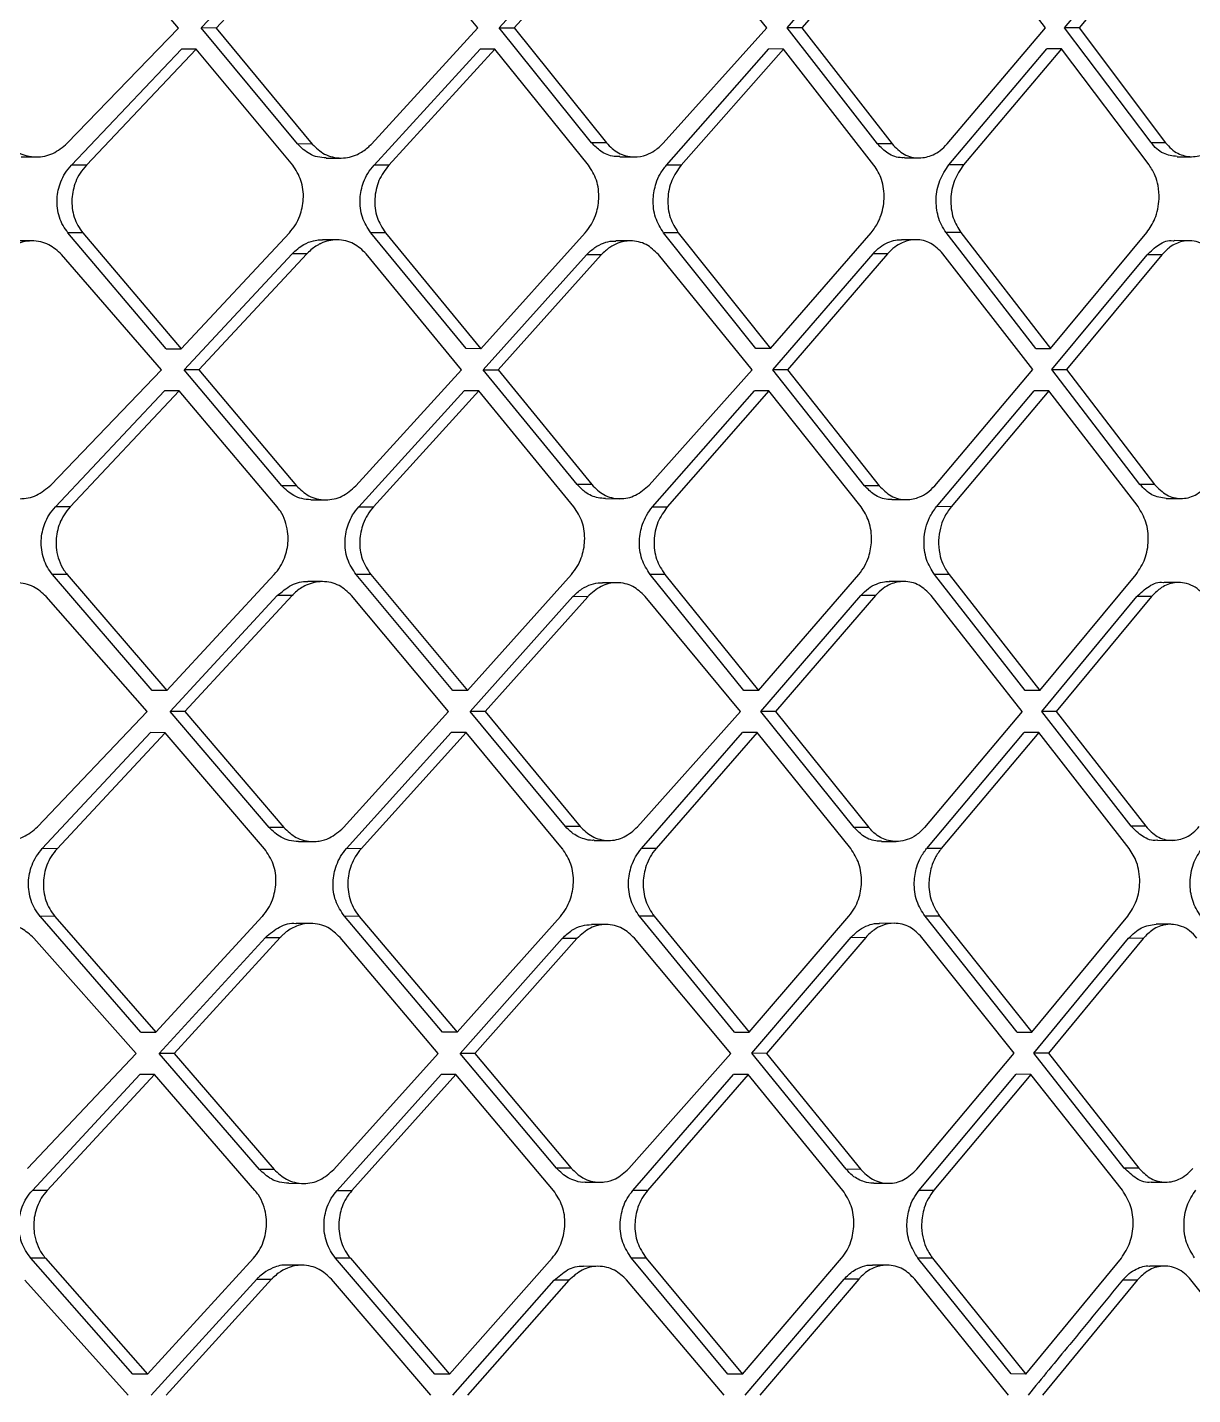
# Model space of a CAD drawing. Extents: x 526 to 610, y 679 to 808.
# Drawn here: x 537.065 to 538.282, y 746.247 to 747.675 of the extents above; entities that cross this region are included whole.
import ezdxf

# ---------------------------------------------------------------- set-up
doc = ezdxf.new("R2010")
doc.units = 0
doc.header["$MEASUREMENT"] = 0
doc.layers.add('1', color=4, linetype='Continuous')

# ---------------------------------------------------------------- blocks, each defined once
blk = doc.blocks.new('JETSETTER LX')
at = {"layer": '1', "color": 3, "linetype": 'Continuous', "lineweight": 25}
for p, q in [((11.0961, 50.7969), (10.9933, 50.9172)), ((11.1197, 50.797), (11.2332, 50.9181)), ((11.2486, 50.9181), (11.1352, 50.7969)), ((11.4085, 50.797), (11.3103, 50.9181)), ((11.4309, 50.797), (11.5392, 50.917)), ((11.5546, 50.917), (11.4463, 50.797)), ((11.7103, 50.797), (11.6139, 50.9173)), ((11.7314, 50.7971), (11.8365, 50.9182)), ((11.8518, 50.9182), (11.7468, 50.797)), ((12.0012, 50.7971), (11.9091, 50.9182)), ((12.021, 50.7972), (12.1205, 50.9172)), ((12.1357, 50.9171), (12.0363, 50.7971)), ((10.9798, 50.6766), (11.0961, 50.7969)), ((11.2202, 50.6759), (11.1197, 50.797)), ((11.1352, 50.7969), (11.1197, 50.797)), ((11.1352, 50.7969), (11.2356, 50.6758)), ((11.2974, 50.6758), (11.4085, 50.797)), ((11.5273, 50.6771), (11.4309, 50.797)), ((11.4309, 50.797), (11.4463, 50.797)), ((11.4463, 50.797), (11.5427, 50.677)), ((11.6021, 50.6767), (11.7103, 50.797)), ((11.8258, 50.676), (11.7314, 50.7971)), ((11.7468, 50.797), (11.7315, 50.7971)), ((11.7468, 50.797), (11.841, 50.6759)), ((11.8986, 50.676), (12.0012, 50.7971)), ((12.1114, 50.6773), (12.021, 50.7972)), ((12.0363, 50.7971), (12.021, 50.7972)), ((12.0363, 50.7971), (12.1266, 50.6772)), ((10.9842, 50.6539), (11.099, 50.775)), ((11.1144, 50.7749), (10.9998, 50.6538)), ((11.1144, 50.7749), (11.099, 50.775)), ((11.2152, 50.6538), (11.1144, 50.7749)), ((11.3001, 50.6539), (11.4109, 50.775)), ((11.4263, 50.775), (11.3155, 50.6538)), ((11.4263, 50.775), (11.4109, 50.775)), ((11.5239, 50.6539), (11.4263, 50.775)), ((11.6056, 50.6539), (11.7122, 50.7751)), ((11.7275, 50.775), (11.6209, 50.6539)), ((11.7275, 50.775), (11.7122, 50.7751)), ((11.8221, 50.6539), (11.7275, 50.775)), ((11.9003, 50.654), (12.0026, 50.7752)), ((12.0179, 50.7751), (11.9156, 50.654)), ((12.0179, 50.7751), (12.0026, 50.7752)), ((12.1094, 50.654), (12.0179, 50.7751)), ((11.2356, 50.6758), (11.2202, 50.6759)), ((11.5427, 50.677), (11.5273, 50.6771)), ((11.841, 50.6759), (11.8257, 50.676)), ((12.1266, 50.6772), (12.1114, 50.6772)), ((10.9318, 50.6624), (10.9474, 50.6623)), ((10.9998, 50.6538), (10.9843, 50.6539)), ((11.2503, 50.6612), (11.2657, 50.6612)), ((11.3155, 50.6538), (11.3001, 50.6539)), ((11.5566, 50.6624), (11.5718, 50.6624)), ((11.6209, 50.6539), (11.6056, 50.6539)), ((11.854, 50.6614), (11.8692, 50.6613)), ((11.9156, 50.654), (11.9003, 50.654)), ((12.1385, 50.6626), (12.1538, 50.6626)), ((11.0832, 50.462), (10.9806, 50.5832)), ((10.9962, 50.5831), (10.9807, 50.5832)), ((10.9962, 50.5831), (11.0987, 50.462)), ((11.0987, 50.462), (11.2117, 50.5831)), ((11.3962, 50.4621), (11.2967, 50.5832)), ((11.3121, 50.5831), (11.2967, 50.5832)), ((11.3121, 50.5831), (11.4116, 50.462)), ((11.4116, 50.462), (11.5207, 50.5832)), ((11.6989, 50.4621), (11.6024, 50.5832)), ((11.6178, 50.5832), (11.6025, 50.5832)), ((11.6178, 50.5832), (11.7142, 50.4621)), ((11.7142, 50.4621), (11.8192, 50.5832)), ((11.991, 50.4622), (11.8976, 50.5833)), ((11.9129, 50.5833), (11.8976, 50.5833)), ((11.9129, 50.5833), (12.0063, 50.4622)), ((12.0063, 50.4622), (12.1069, 50.5833)), ((10.9431, 50.5746), (10.9276, 50.5746)), ((11.2618, 50.5758), (11.2464, 50.5758)), ((11.5681, 50.5746), (11.5527, 50.5747)), ((11.866, 50.5759), (11.8507, 50.5759)), ((12.1511, 50.5748), (12.1357, 50.5749)), ((11.0781, 50.44), (10.9739, 50.5603)), ((11.1018, 50.44), (11.2145, 50.5612)), ((11.23, 50.5611), (11.1173, 50.44)), ((11.23, 50.5611), (11.2145, 50.5612)), ((11.3916, 50.44), (11.2919, 50.5611)), ((11.4142, 50.4401), (11.522, 50.5601)), ((11.5374, 50.56), (11.4296, 50.44)), ((11.5374, 50.56), (11.522, 50.5601)), ((11.695, 50.4401), (11.597, 50.5604)), ((11.7164, 50.4401), (11.8211, 50.5613)), ((11.8364, 50.5612), (11.7317, 50.4401)), ((11.8364, 50.5612), (11.8211, 50.5613)), ((11.9878, 50.4402), (11.8941, 50.5613)), ((12.0079, 50.4402), (12.1073, 50.5602)), ((12.1226, 50.5602), (12.0232, 50.4402)), ((12.1226, 50.5602), (12.1073, 50.5602)), ((11.0832, 50.462), (11.0987, 50.462)), ((11.4116, 50.462), (11.3962, 50.4621)), ((11.7142, 50.4621), (11.6989, 50.4621)), ((11.991, 50.4622), (12.0063, 50.4622)), ((10.9627, 50.3197), (11.0781, 50.44)), ((11.2037, 50.3189), (11.1018, 50.44)), ((11.1173, 50.44), (11.1018, 50.44)), ((11.1173, 50.44), (11.2192, 50.3189)), ((11.2812, 50.3189), (11.3916, 50.44)), ((11.5122, 50.3201), (11.4142, 50.4401)), ((11.4142, 50.4401), (11.4296, 50.44)), ((11.4296, 50.44), (11.5275, 50.3201)), ((11.5873, 50.3197), (11.695, 50.4401)), ((11.8122, 50.319), (11.7164, 50.4401)), ((11.7317, 50.4401), (11.7164, 50.4401)), ((11.7317, 50.4401), (11.8275, 50.319)), ((11.8855, 50.319), (11.9878, 50.4402)), ((12.0998, 50.3203), (12.0079, 50.4402)), ((12.0079, 50.4402), (12.0232, 50.4402)), ((12.0232, 50.4402), (12.1151, 50.3202)), ((10.9674, 50.2969), (11.0812, 50.418)), ((11.0967, 50.418), (10.9829, 50.2969)), ((11.0967, 50.418), (11.0812, 50.418)), ((11.1989, 50.2969), (11.0967, 50.418)), ((11.2842, 50.2969), (11.3943, 50.4181)), ((11.4097, 50.418), (11.2996, 50.2969)), ((11.4097, 50.418), (11.3943, 50.4181)), ((11.5088, 50.2969), (11.4097, 50.418)), ((11.591, 50.297), (11.6972, 50.4181)), ((11.7125, 50.4181), (11.6063, 50.2969)), ((11.7125, 50.4181), (11.6972, 50.4181)), ((11.8086, 50.297), (11.7125, 50.4181)), ((11.8875, 50.297), (11.9895, 50.4182)), ((12.0048, 50.4182), (11.9027, 50.297)), ((12.0048, 50.4182), (11.9895, 50.4182)), ((12.0979, 50.2971), (12.0048, 50.4182)), ((11.2192, 50.3189), (11.2037, 50.3189)), ((11.5275, 50.3201), (11.5122, 50.3201)), ((11.8275, 50.319), (11.8122, 50.319)), ((12.1151, 50.3202), (12.0998, 50.3203)), ((10.9829, 50.2969), (10.9674, 50.2969)), ((11.2341, 50.3043), (11.2495, 50.3042)), ((11.2842, 50.2969), (11.2996, 50.2969)), ((11.5417, 50.3055), (11.5569, 50.3054)), ((11.591, 50.297), (11.6063, 50.2969)), ((11.8407, 50.3044), (11.8559, 50.3044)), ((11.9027, 50.297), (11.8875, 50.2971)), ((12.1273, 50.3057), (12.1425, 50.3056)), ((11.0684, 50.1051), (10.9644, 50.2262)), ((10.9799, 50.2262), (10.9644, 50.2262)), ((10.9799, 50.2262), (11.0838, 50.105)), ((11.0838, 50.105), (11.196, 50.2262)), ((11.3823, 50.1051), (11.2814, 50.2262)), ((11.2968, 50.2262), (11.2814, 50.2262)), ((11.2968, 50.2262), (11.3977, 50.1051)), ((11.3977, 50.1051), (11.5062, 50.2262)), ((11.6864, 50.1052), (11.5884, 50.2263)), ((11.6038, 50.2262), (11.5885, 50.2263)), ((11.6038, 50.2262), (11.7017, 50.1051)), ((11.7017, 50.1051), (11.8063, 50.2263)), ((11.9801, 50.1052), (11.8852, 50.2263)), ((11.9005, 50.2263), (11.8852, 50.2263)), ((11.9005, 50.2263), (11.9954, 50.1052)), ((11.9954, 50.1052), (12.0959, 50.2264)), ((11.2464, 50.2188), (11.2309, 50.2189)), ((11.5539, 50.2177), (11.5385, 50.2177)), ((11.8534, 50.2189), (11.8381, 50.219)), ((12.1404, 50.2179), (12.125, 50.2179)), ((11.0634, 50.083), (10.9578, 50.2033)), ((11.0872, 50.0831), (11.1991, 50.2042)), ((11.2146, 50.2042), (11.1027, 50.083)), ((11.2146, 50.2042), (11.1991, 50.2042)), ((11.3779, 50.0831), (11.2767, 50.2042)), ((11.4006, 50.0831), (11.5078, 50.2031)), ((11.5232, 50.203), (11.416, 50.0831)), ((11.5232, 50.203), (11.5078, 50.2031)), ((11.6826, 50.0831), (11.5831, 50.2034)), ((11.7041, 50.0832), (11.8085, 50.2043)), ((11.8237, 50.2043), (11.7194, 50.0831)), ((11.8237, 50.2043), (11.8085, 50.2043)), ((11.977, 50.0832), (11.8818, 50.2043)), ((11.9973, 50.0832), (12.0965, 50.2033)), ((12.1118, 50.2032), (12.0125, 50.0832)), ((12.1118, 50.2032), (12.0965, 50.2033)), ((11.0838, 50.105), (11.0684, 50.1051)), ((11.3977, 50.1051), (11.3823, 50.1051)), ((11.7017, 50.1051), (11.6864, 50.1052)), ((11.9954, 50.1052), (11.9801, 50.1052)), ((10.9488, 49.9627), (11.0634, 50.083)), ((11.1905, 49.962), (11.0872, 50.0831)), ((11.1027, 50.083), (11.0872, 50.0831)), ((11.1027, 50.083), (11.2059, 49.9619)), ((11.2682, 49.9619), (11.3779, 50.0831)), ((11.5, 49.9632), (11.4006, 50.0831)), ((11.416, 50.0831), (11.4006, 50.0831)), ((11.416, 50.0831), (11.5153, 49.9631)), ((11.5753, 49.9628), (11.6826, 50.0831)), ((11.8014, 49.9621), (11.7041, 50.0832)), ((11.7194, 50.0831), (11.7041, 50.0832)), ((11.7194, 50.0831), (11.8166, 49.962)), ((11.977, 50.0832), (11.8749, 49.962)), ((12.0125, 50.0832), (11.9973, 50.0832)), ((12.0906, 49.9633), (11.9973, 50.0832)), ((12.0125, 50.0832), (12.1058, 49.9633)), ((10.9538, 49.94), (11.0668, 50.0611)), ((11.0822, 50.061), (10.9693, 49.9399)), ((11.0822, 50.061), (11.0668, 50.0611)), ((11.1858, 49.9399), (11.0822, 50.061)), ((11.2714, 49.94), (11.3808, 50.0611)), ((11.3962, 50.0611), (11.2867, 49.9399)), ((11.3962, 50.0611), (11.3808, 50.0611)), ((11.4968, 49.9399), (11.3962, 50.0611)), ((11.5793, 49.94), (11.685, 50.0612)), ((11.7003, 50.0611), (11.5946, 49.94)), ((11.7003, 50.0611), (11.685, 50.0612)), ((11.7978, 49.94), (11.7003, 50.0611)), ((11.8772, 49.9401), (11.9789, 50.0612)), ((11.9942, 50.0612), (11.8924, 49.94)), ((11.9942, 50.0612), (11.9789, 50.0612)), ((12.0886, 49.9401), (11.9942, 50.0612)), ((11.2059, 49.9619), (11.1905, 49.962)), ((11.5153, 49.9631), (11.5, 49.9632)), ((11.8166, 49.962), (11.8014, 49.9621)), ((12.1058, 49.9633), (12.0905, 49.9633)), ((10.9693, 49.9399), (10.9538, 49.94)), ((11.2211, 49.9473), (11.2365, 49.9473)), ((11.2867, 49.9399), (11.2714, 49.94)), ((11.5298, 49.9485), (11.5449, 49.9485)), ((11.5946, 49.94), (11.5793, 49.94)), ((11.8301, 49.9474), (11.8454, 49.9474)), ((11.8924, 49.94), (11.8772, 49.9401)), ((12.1183, 49.9487), (12.1335, 49.9486)), ((11.0567, 49.7481), (10.9515, 49.8693)), ((10.967, 49.8692), (10.9515, 49.8693)), ((10.967, 49.8692), (11.0722, 49.7481)), ((11.0722, 49.7481), (11.1835, 49.8692)), ((11.3715, 49.7481), (11.2692, 49.8693)), ((11.2846, 49.8692), (11.2692, 49.8693)), ((11.2846, 49.8692), (11.3868, 49.7481)), ((11.3868, 49.7481), (11.4947, 49.8692)), ((11.6766, 49.7482), (11.5773, 49.8693)), ((11.5926, 49.8693), (11.5773, 49.8693)), ((11.5926, 49.8693), (11.6919, 49.7481)), ((11.6919, 49.7481), (11.796, 49.8693)), ((11.9716, 49.7483), (11.8754, 49.8694)), ((11.8907, 49.8693), (11.8754, 49.8694)), ((11.8907, 49.8693), (11.9868, 49.7482)), ((11.9868, 49.7482), (12.0871, 49.8694)), ((11.2341, 49.8619), (11.2187, 49.8619)), ((11.5427, 49.8607), (11.5272, 49.8608)), ((11.8434, 49.8619), (11.828, 49.862)), ((12.1319, 49.8609), (12.1166, 49.8609)), ((11.0519, 49.7261), (10.945, 49.8464)), ((11.0758, 49.7261), (11.1869, 49.8473)), ((11.2023, 49.8472), (11.0913, 49.7261)), ((11.1869, 49.8473), (11.2023, 49.8472)), ((11.3672, 49.7261), (11.2646, 49.8472)), ((11.39, 49.7261), (11.4966, 49.8461)), ((11.5119, 49.8461), (11.4054, 49.7261)), ((11.5119, 49.8461), (11.4966, 49.8461)), ((11.6728, 49.7261), (11.572, 49.8464)), ((11.6945, 49.7262), (11.7984, 49.8474)), ((11.8137, 49.8473), (11.7098, 49.7261)), ((11.7984, 49.8474), (11.8137, 49.8473)), ((11.9685, 49.7262), (11.8721, 49.8473)), ((11.989, 49.7263), (12.088, 49.8463)), ((12.1032, 49.8462), (12.0042, 49.7262)), ((12.1032, 49.8462), (12.088, 49.8463)), ((11.0567, 49.7481), (11.0722, 49.7481)), ((11.3868, 49.7481), (11.3715, 49.7481)), ((11.6766, 49.7482), (11.6919, 49.7481)), ((11.9716, 49.7483), (11.9868, 49.7482)), ((10.9382, 49.6058), (11.0519, 49.7261)), ((11.1804, 49.605), (11.0758, 49.7261)), ((11.0913, 49.7261), (11.0758, 49.7261)), ((11.0913, 49.7261), (11.1958, 49.6049)), ((11.2582, 49.6049), (11.3672, 49.7261)), ((11.4906, 49.6062), (11.39, 49.7261)), ((11.4054, 49.7261), (11.39, 49.7261)), ((11.4054, 49.7261), (11.506, 49.6061)), ((11.5661, 49.6058), (11.6728, 49.7261)), ((11.7931, 49.6051), (11.6945, 49.7262)), ((11.7098, 49.7261), (11.6946, 49.7262)), ((11.7098, 49.7261), (11.8083, 49.605)), ((11.8668, 49.6051), (11.9685, 49.7262)), ((12.0835, 49.6063), (11.989, 49.7263)), ((12.0042, 49.7262), (11.989, 49.7263)), ((12.0042, 49.7262), (12.0987, 49.6063)), ((10.9434, 49.583), (11.0555, 49.7041)), ((11.071, 49.7041), (10.9589, 49.5829)), ((11.071, 49.7041), (11.0555, 49.7041)), ((11.1758, 49.5829), (11.071, 49.7041)), ((11.2616, 49.583), (11.3703, 49.7041)), ((11.3857, 49.7041), (11.277, 49.5829)), ((11.3857, 49.7041), (11.3703, 49.7041)), ((11.4875, 49.583), (11.3857, 49.7041)), ((11.5704, 49.583), (11.6755, 49.7042)), ((11.6908, 49.7041), (11.5857, 49.583)), ((11.6908, 49.7041), (11.6755, 49.7042)), ((11.7896, 49.583), (11.6908, 49.7041)), ((11.8693, 49.5831), (11.9707, 49.7043)), ((11.9859, 49.7042), (11.8846, 49.5831)), ((11.9859, 49.7042), (11.9707, 49.7043)), ((12.0816, 49.5831), (11.9859, 49.7042)), ((11.1958, 49.6049), (11.1804, 49.605)), ((11.506, 49.6061), (11.4906, 49.6062)), ((11.8083, 49.605), (11.7931, 49.6051)), ((12.0987, 49.6063), (12.0835, 49.6063)), ((10.9589, 49.5829), (10.9434, 49.583)), ((11.2112, 49.5904), (11.2266, 49.5903)), ((11.2616, 49.583), (11.277, 49.5829)), ((11.5205, 49.5916), (11.5358, 49.5915)), ((11.5857, 49.583), (11.5704, 49.583)), ((11.8221, 49.5905), (11.8372, 49.5904)), ((11.8693, 49.5831), (11.8846, 49.5831)), ((12.1116, 49.5917), (12.1266, 49.5917)), ((11.0482, 49.3911), (10.9417, 49.5123)), ((10.9572, 49.5122), (10.9418, 49.5123)), ((10.9572, 49.5122), (11.0637, 49.3911)), ((11.0637, 49.3911), (11.1742, 49.5122)), ((11.3636, 49.3912), (11.26, 49.5123)), ((11.2754, 49.5122), (11.26, 49.5123)), ((11.2754, 49.5122), (11.3789, 49.3911)), ((11.3789, 49.3911), (11.4861, 49.5123)), ((11.6694, 49.3912), (11.5689, 49.5123)), ((11.5842, 49.5123), (11.5689, 49.5123)), ((11.5842, 49.5123), (11.6847, 49.3912)), ((11.6847, 49.3912), (11.7883, 49.5123)), ((11.9654, 49.3913), (11.868, 49.5124)), ((11.8833, 49.5124), (11.868, 49.5124)), ((11.8833, 49.5124), (11.9806, 49.3912)), ((11.9806, 49.3912), (12.0805, 49.5124)), ((11.2249, 49.5049), (11.2095, 49.5049)), ((11.5342, 49.5037), (11.5189, 49.5038)), ((11.8359, 49.505), (11.8205, 49.505)), ((12.1255, 49.5039), (12.1102, 49.5039)), ((11.0435, 49.3691), (10.9355, 49.4894)), ((11.1778, 49.4903), (11.0675, 49.3691)), ((11.1932, 49.4902), (11.083, 49.3691)), ((11.1778, 49.4903), (11.1932, 49.4902)), ((11.3594, 49.3691), (11.2556, 49.4902)), ((11.3823, 49.3692), (11.4882, 49.4892)), ((11.5035, 49.4891), (11.3977, 49.3691)), ((11.5035, 49.4891), (11.4882, 49.4892)), ((11.6658, 49.3692), (11.5638, 49.4895)), ((11.6876, 49.3692), (11.7909, 49.4904)), ((11.8062, 49.4903), (11.7029, 49.3692)), ((11.8062, 49.4903), (11.7909, 49.4904)), ((11.9624, 49.3692), (11.8648, 49.4903)), ((12.0968, 49.4893), (11.9982, 49.3692)), ((12.0968, 49.4893), (12.0816, 49.4893)), ((12.2601, 49.3549), (12.1531, 49.4896)), ((11.0637, 49.3911), (11.0482, 49.3911)), ((11.3789, 49.3911), (11.3636, 49.3912)), ((11.6847, 49.3912), (11.6694, 49.3912)), ((11.9806, 49.3912), (11.9654, 49.3913))]:
    blk.add_line(p, q, dxfattribs=at)
for points, knots in [([(10.9163, 50.677), (10.9204, 50.6731), (10.9268, 50.6671), (10.938, 50.6631), (10.95, 50.6617), (10.9653, 50.6646), (10.975, 50.6726), (10.9798, 50.6766)], [0, 0, 0, 0, 0.232774, 0.362593, 0.501139, 0.750349, 1, 1, 1, 1]), ([(11.2503, 50.6613), (11.2472, 50.6615), (11.2412, 50.6619), (11.2305, 50.666), (11.2242, 50.672), (11.2202, 50.6759)], [0, 0, 0, 0, 0.270715, 0.530557, 1, 1, 1, 1]), ([(11.2356, 50.6758), (11.2397, 50.6719), (11.246, 50.6658), (11.2568, 50.6619), (11.2685, 50.6605), (11.2816, 50.6635), (11.2916, 50.6701), (11.2961, 50.6744), (11.2973, 50.6757), (11.2974, 50.6758)], [0, 0, 0, 0, 0.235338, 0.364273, 0.500454, 0.749487, 0.929885, 0.992857, 1, 1, 1, 1]), ([(11.5566, 50.6627), (11.5547, 50.6627), (11.5478, 50.6627), (11.5371, 50.6671), (11.5304, 50.674), (11.5273, 50.6771)], [0, 0, 0, 0, 0.174891, 0.630245, 1, 1, 1, 1]), ([(11.5427, 50.677), (11.5467, 50.6731), (11.5527, 50.667), (11.5632, 50.6632), (11.5731, 50.6618), (11.5835, 50.6637), (11.5939, 50.6688), (11.5992, 50.6739), (11.6021, 50.6767)], [0, 0, 0, 0, 0.239149, 0.366928, 0.499874, 0.695508, 0.834244, 1, 1, 1, 1]), ([(11.8539, 50.6616), (11.853, 50.6615), (11.8471, 50.6612), (11.8365, 50.6649), (11.8292, 50.6724), (11.8257, 50.676)], [0, 0, 0, 0, 0.086028, 0.565121, 1, 1, 1, 1]), ([(11.841, 50.6759), (11.845, 50.6719), (11.8531, 50.6637), (11.8688, 50.6602), (11.8819, 50.6631), (11.8918, 50.6688), (11.8963, 50.6735), (11.8987, 50.676)], [0, 0, 0, 0, 0.24561, 0.499102, 0.727427, 0.858299, 1, 1, 1, 1]), ([(12.1386, 50.6628), (12.1337, 50.6634), (12.1261, 50.6644), (12.1172, 50.6705), (12.1133, 50.675), (12.1114, 50.6772)], [0, 0, 0, 0, 0.478049, 0.737147, 1, 1, 1, 1]), ([(12.1266, 50.6772), (12.1286, 50.6749), (12.1324, 50.6704), (12.1414, 50.6645), (12.1538, 50.6614), (12.1692, 50.6648), (12.1776, 50.6729), (12.1818, 50.6769)], [0, 0, 0, 0, 0.133166, 0.261119, 0.500361, 0.749179, 1, 1, 1, 1]), ([(10.9806, 50.5832), (10.9788, 50.5856), (10.9751, 50.5905), (10.9714, 50.5993), (10.9693, 50.6088), (10.9689, 50.6214), (10.9717, 50.6341), (10.9775, 50.6459), (10.9819, 50.6511), (10.9842, 50.6539)], [0, 0, 0, 0, 0.125032, 0.249946, 0.374919, 0.50007, 0.72923, 0.859501, 1, 1, 1, 1]), ([(10.9998, 50.6538), (10.9975, 50.6511), (10.993, 50.6458), (10.9872, 50.6341), (10.9844, 50.6214), (10.9848, 50.6088), (10.9869, 50.5993), (10.9906, 50.5905), (10.9943, 50.5856), (10.9962, 50.5831)], [0, 0, 0, 0, 0.14044, 0.270629, 0.499548, 0.624447, 0.749598, 0.874725, 1, 1, 1, 1]), ([(11.2117, 50.5831), (11.2139, 50.5858), (11.2183, 50.5911), (11.2239, 50.6029), (11.2267, 50.6156), (11.2262, 50.6283), (11.2236, 50.641), (11.2185, 50.6487), (11.2152, 50.6538)], [0, 0, 0, 0, 0.139704, 0.269705, 0.499793, 0.62758, 0.753665, 1, 1, 1, 1]), ([(11.2967, 50.5832), (11.2933, 50.5883), (11.2883, 50.596), (11.2857, 50.6088), (11.2852, 50.6212), (11.2879, 50.6338), (11.2934, 50.6457), (11.2978, 50.6511), (11.3001, 50.6539)], [0, 0, 0, 0, 0.247316, 0.373077, 0.49979, 0.723995, 0.855622, 1, 1, 1, 1]), ([(11.3155, 50.6538), (11.3117, 50.6487), (11.3041, 50.6384), (11.3, 50.6186), (11.3021, 50.5987), (11.3088, 50.5883), (11.3121, 50.5831)], [0, 0, 0, 0, 0.250055, 0.49997, 0.751529, 1, 1, 1, 1]), ([(11.5207, 50.5832), (11.5229, 50.586), (11.5272, 50.5914), (11.5326, 50.6032), (11.5351, 50.616), (11.5346, 50.6285), (11.532, 50.6412), (11.5271, 50.6488), (11.5239, 50.6539)], [0, 0, 0, 0, 0.144189, 0.275731, 0.500017, 0.629957, 0.756752, 1, 1, 1, 1]), ([(11.6024, 50.5832), (11.5993, 50.5883), (11.5944, 50.5959), (11.5918, 50.6086), (11.5913, 50.6207), (11.5936, 50.6331), (11.5987, 50.6451), (11.6032, 50.6509), (11.6056, 50.6539)], [0, 0, 0, 0, 0.243895, 0.370125, 0.498892, 0.70956, 0.844909, 1, 1, 1, 1]), ([(11.6209, 50.6539), (11.6172, 50.6487), (11.6099, 50.6385), (11.6066, 50.6217), (11.6071, 50.6086), (11.6097, 50.5959), (11.6146, 50.5882), (11.6178, 50.5832)], [0, 0, 0, 0, 0.249813, 0.499483, 0.628077, 0.754584, 1, 1, 1, 1]), ([(11.8192, 50.5832), (11.8219, 50.5868), (11.8255, 50.5916), (11.828, 50.5976), (11.831, 50.6052), (11.8331, 50.6156), (11.8325, 50.629), (11.8298, 50.6416), (11.8251, 50.6491), (11.8221, 50.6539)], [0, 0, 0, 0, 0.179342, 0.242906, 0.250511, 0.499903, 0.635214, 0.763828, 1, 1, 1, 1]), ([(11.8976, 50.5833), (11.8958, 50.5859), (11.8923, 50.591), (11.888, 50.6027), (11.8861, 50.6187), (11.8898, 50.6384), (11.8968, 50.6488), (11.9003, 50.654)], [0, 0, 0, 0, 0.132817, 0.260202, 0.497698, 0.74873, 1, 1, 1, 1]), ([(11.9156, 50.654), (11.9121, 50.6488), (11.9051, 50.6385), (11.9019, 50.6216), (11.9026, 50.6083), (11.9052, 50.5957), (11.9098, 50.5881), (11.9129, 50.5833)], [0, 0, 0, 0, 0.249798, 0.499562, 0.633636, 0.76193, 1, 1, 1, 1]), ([(12.1069, 50.5833), (12.1101, 50.588), (12.1151, 50.5953), (12.1187, 50.6079), (12.1202, 50.6196), (12.1192, 50.6316), (12.1158, 50.6439), (12.1117, 50.6504), (12.1094, 50.654)], [0, 0, 0, 0, 0.226957, 0.357915, 0.50015, 0.675928, 0.817966, 1, 1, 1, 1]), ([(10.9739, 50.5603), (10.9697, 50.5642), (10.9632, 50.5701), (10.952, 50.5739), (10.94, 50.5753), (10.9264, 50.5722), (10.9164, 50.5658), (10.9118, 50.5615), (10.9106, 50.5603), (10.9103, 50.56), (10.9102, 50.56)], [0, 0, 0, 0, 0.234063, 0.363375, 0.500649, 0.749566, 0.933318, 0.98136, 0.998096, 1, 1, 1, 1]), ([(11.2145, 50.5612), (11.2185, 50.5647), (11.2253, 50.5709), (11.2357, 50.5747), (11.2422, 50.5758), (11.2453, 50.5758), (11.2462, 50.5758), (11.2463, 50.5758), (11.2464, 50.5758)], [0, 0, 0, 0, 0.422467, 0.730117, 0.922327, 0.990488, 0.998712, 1, 1, 1, 1]), ([(11.2919, 50.5611), (11.2878, 50.5651), (11.2814, 50.5712), (11.2705, 50.575), (11.259, 50.5765), (11.2497, 50.5743), (11.2434, 50.5714), (11.2408, 50.57), (11.2366, 50.5673), (11.2329, 50.5641), (11.2307, 50.5619), (11.2302, 50.5613), (11.23, 50.5612), (11.23, 50.5611), (11.23, 50.5611)], [0, 0, 0, 0, 0.237345, 0.365679, 0.500188, 0.748974, 0.764455, 0.790559, 0.874583, 0.967216, 0.991098, 0.997421, 0.999706, 1, 1, 1, 1]), ([(11.522, 50.5601), (11.5248, 50.5628), (11.5302, 50.5681), (11.5396, 50.5726), (11.5471, 50.5747), (11.5514, 50.5745), (11.5527, 50.5744)], [0, 0, 0, 0, 0.316246, 0.612777, 0.889595, 1, 1, 1, 1]), ([(11.597, 50.5604), (11.5929, 50.5643), (11.5868, 50.5703), (11.5762, 50.574), (11.5663, 50.5752), (11.5559, 50.5732), (11.5455, 50.5679), (11.5402, 50.5628), (11.5374, 50.56)], [0, 0, 0, 0, 0.241454, 0.36865, 0.499853, 0.697308, 0.835596, 1, 1, 1, 1]), ([(11.8211, 50.5613), (11.8235, 50.5637), (11.8281, 50.5685), (11.8363, 50.5731), (11.8439, 50.5757), (11.8487, 50.5757), (11.8507, 50.5757)], [0, 0, 0, 0, 0.281318, 0.553346, 0.816106, 1, 1, 1, 1]), ([(11.8941, 50.5613), (11.8901, 50.5653), (11.882, 50.5735), (11.8663, 50.577), (11.8533, 50.5741), (11.8433, 50.5684), (11.8388, 50.5637), (11.8364, 50.5612)], [0, 0, 0, 0, 0.248726, 0.499126, 0.726658, 0.857717, 1, 1, 1, 1]), ([(12.1073, 50.5602), (12.1113, 50.564), (12.1192, 50.5716), (12.1299, 50.5759), (12.1352, 50.5747), (12.1357, 50.5746)], [0, 0, 0, 0, 0.469852, 0.956558, 1, 1, 1, 1]), ([(12.1779, 50.5605), (12.1753, 50.5635), (12.1702, 50.5691), (12.161, 50.5736), (12.1522, 50.5752), (12.142, 50.5741), (12.1317, 50.5695), (12.1253, 50.563), (12.1226, 50.5602)], [0, 0, 0, 0, 0.175694, 0.336945, 0.483743, 0.616085, 0.836602, 1, 1, 1, 1]), ([(10.899, 50.32), (10.9031, 50.3162), (10.9096, 50.3102), (10.9208, 50.3062), (10.9328, 50.3047), (10.9482, 50.3077), (10.9579, 50.3157), (10.9627, 50.3197)], [0, 0, 0, 0, 0.230231, 0.360701, 0.501171, 0.750446, 1, 1, 1, 1]), ([(11.2341, 50.3043), (11.231, 50.3045), (11.2249, 50.305), (11.2141, 50.3091), (11.2078, 50.3151), (11.2037, 50.3189)], [0, 0, 0, 0, 0.275625, 0.536222, 1, 1, 1, 1]), ([(11.2192, 50.3189), (11.2232, 50.315), (11.2295, 50.3089), (11.2405, 50.305), (11.2522, 50.3036), (11.2672, 50.3066), (11.2766, 50.3148), (11.2812, 50.3189)], [0, 0, 0, 0, 0.232695, 0.362483, 0.500961, 0.750269, 1, 1, 1, 1]), ([(11.5417, 50.3056), (11.5392, 50.3057), (11.5318, 50.3061), (11.5212, 50.3108), (11.5149, 50.3173), (11.5122, 50.3201)], [0, 0, 0, 0, 0.231315, 0.672473, 1, 1, 1, 1]), ([(11.5275, 50.3201), (11.5315, 50.3162), (11.5376, 50.3101), (11.5481, 50.3062), (11.5593, 50.3048), (11.5737, 50.3077), (11.5828, 50.3157), (11.5873, 50.3197)], [0, 0, 0, 0, 0.236372, 0.365175, 0.500754, 0.750147, 1, 1, 1, 1]), ([(11.8407, 50.3047), (11.8393, 50.3046), (11.833, 50.3045), (11.8224, 50.3085), (11.8155, 50.3157), (11.8122, 50.319)], [0, 0, 0, 0, 0.130303, 0.598268, 1, 1, 1, 1]), ([(11.8275, 50.319), (11.8315, 50.315), (11.8375, 50.3088), (11.8478, 50.3051), (11.8578, 50.3038), (11.8682, 50.306), (11.8782, 50.3115), (11.883, 50.3164), (11.8855, 50.319)], [0, 0, 0, 0, 0.241658, 0.368786, 0.499769, 0.714698, 0.848659, 1, 1, 1, 1]), ([(12.1273, 50.3057), (12.1221, 50.3064), (12.1117, 50.3077), (12.1038, 50.3161), (12.0998, 50.3203)], [0, 0, 0, 0, 0.496951, 1, 1, 1, 1]), ([(12.1151, 50.3202), (12.1191, 50.3161), (12.1271, 50.308), (12.1425, 50.3045), (12.158, 50.3078), (12.1664, 50.3158), (12.1707, 50.3199)], [0, 0, 0, 0, 0.256138, 0.499736, 0.746349, 1, 1, 1, 1]), ([(10.9644, 50.2262), (10.9625, 50.2287), (10.9588, 50.2336), (10.9538, 50.2453), (10.9515, 50.2613), (10.955, 50.2773), (10.9607, 50.289), (10.9651, 50.2942), (10.9674, 50.2969)], [0, 0, 0, 0, 0.126342, 0.251905, 0.500004, 0.731955, 0.861551, 1, 1, 1, 1]), ([(10.9829, 50.2969), (10.9806, 50.2942), (10.9763, 50.289), (10.9705, 50.2772), (10.9678, 50.2645), (10.9684, 50.2513), (10.971, 50.2407), (10.975, 50.2321), (10.9787, 50.2277), (10.9799, 50.2262)], [0, 0, 0, 0, 0.138274, 0.267767, 0.499717, 0.62497, 0.769069, 0.920232, 1, 1, 1, 1]), ([(11.196, 50.2262), (11.1982, 50.2288), (11.2025, 50.234), (11.2081, 50.2458), (11.2108, 50.2586), (11.2102, 50.2718), (11.2076, 50.2824), (11.2036, 50.291), (11.2001, 50.2954), (11.1989, 50.2969)], [0, 0, 0, 0, 0.137054, 0.266067, 0.499167, 0.625391, 0.770096, 0.921262, 1, 1, 1, 1]), ([(11.2814, 50.2262), (11.278, 50.2314), (11.2712, 50.2417), (11.2689, 50.2612), (11.2721, 50.2771), (11.2776, 50.2889), (11.2819, 50.2942), (11.2842, 50.2969)], [0, 0, 0, 0, 0.249516, 0.499235, 0.728401, 0.858997, 1, 1, 1, 1]), ([(11.2996, 50.2969), (11.2973, 50.2941), (11.293, 50.2888), (11.2875, 50.277), (11.2843, 50.2612), (11.2866, 50.2417), (11.2934, 50.2314), (11.2968, 50.2262)], [0, 0, 0, 0, 0.141035, 0.271651, 0.500816, 0.750106, 1, 1, 1, 1]), ([(11.5062, 50.2262), (11.5084, 50.2289), (11.5125, 50.2342), (11.5179, 50.246), (11.5205, 50.2588), (11.5198, 50.2715), (11.5171, 50.2842), (11.5121, 50.2918), (11.5088, 50.2969)], [0, 0, 0, 0, 0.139623, 0.26964, 0.499965, 0.628179, 0.754412, 1, 1, 1, 1]), ([(11.5884, 50.2263), (11.5852, 50.2314), (11.5786, 50.2417), (11.5763, 50.261), (11.5793, 50.2767), (11.5845, 50.2886), (11.5887, 50.2941), (11.591, 50.297)], [0, 0, 0, 0, 0.247254, 0.499029, 0.720607, 0.853183, 1, 1, 1, 1]), ([(11.6063, 50.2969), (11.6027, 50.2918), (11.5954, 50.2815), (11.5916, 50.2616), (11.5939, 50.2417), (11.6005, 50.2314), (11.6038, 50.2262)], [0, 0, 0, 0, 0.250046, 0.500074, 0.751781, 1, 1, 1, 1]), ([(11.8063, 50.2263), (11.8085, 50.2292), (11.8127, 50.2348), (11.8177, 50.2467), (11.82, 50.2594), (11.8193, 50.2718), (11.8165, 50.2845), (11.8118, 50.292), (11.8086, 50.297)], [0, 0, 0, 0, 0.148761, 0.281855, 0.500179, 0.632364, 0.759897, 1, 1, 1, 1]), ([(11.8852, 50.2263), (11.8821, 50.2313), (11.8773, 50.2389), (11.8747, 50.2516), (11.874, 50.2628), (11.8758, 50.2745), (11.8801, 50.2869), (11.8848, 50.2934), (11.8875, 50.2971)], [0, 0, 0, 0, 0.241932, 0.368876, 0.499454, 0.67335, 0.817689, 1, 1, 1, 1]), ([(11.9027, 50.297), (11.9, 50.2933), (11.8952, 50.2866), (11.891, 50.2742), (11.8891, 50.2614), (11.8902, 50.2486), (11.8937, 50.2363), (11.8981, 50.2299), (11.9005, 50.2263)], [0, 0, 0, 0, 0.186787, 0.332584, 0.500308, 0.67834, 0.821089, 1, 1, 1, 1]), ([(10.9578, 50.2033), (10.9536, 50.2072), (10.9471, 50.2131), (10.9359, 50.2169), (10.9238, 50.2183), (10.9103, 50.2153), (10.9002, 50.2089), (10.8957, 50.2047), (10.8944, 50.2034), (10.8941, 50.2031), (10.8941, 50.203)], [0, 0, 0, 0, 0.23162, 0.361545, 0.500645, 0.749543, 0.931315, 0.979856, 0.997624, 1, 1, 1, 1]), ([(11.1991, 50.2042), (11.2039, 50.2082), (11.2133, 50.2162), (11.2252, 50.2196), (11.2309, 50.2189), (11.2309, 50.2188)], [0, 0, 0, 0, 0.498748, 0.996632, 1, 1, 1, 1]), ([(11.2767, 50.2042), (11.2726, 50.2081), (11.2662, 50.2142), (11.2553, 50.2181), (11.2436, 50.2195), (11.2303, 50.2165), (11.2205, 50.21), (11.2161, 50.2058), (11.215, 50.2046), (11.2147, 50.2043), (11.2146, 50.2042), (11.2146, 50.2042)], [0, 0, 0, 0, 0.234802, 0.363874, 0.500455, 0.749353, 0.934437, 0.98223, 0.994869, 0.999421, 1, 1, 1, 1]), ([(11.5078, 50.2031), (11.5108, 50.206), (11.5166, 50.2116), (11.5265, 50.2161), (11.5339, 50.2179), (11.5378, 50.2176), (11.5385, 50.2175)], [0, 0, 0, 0, 0.338199, 0.6505, 0.936882, 1, 1, 1, 1]), ([(11.5831, 50.2034), (11.579, 50.2073), (11.5728, 50.2133), (11.5622, 50.217), (11.5511, 50.2183), (11.5367, 50.2152), (11.5277, 50.2071), (11.5232, 50.2031)], [0, 0, 0, 0, 0.238975, 0.367116, 0.500718, 0.750093, 1, 1, 1, 1]), ([(11.8085, 50.2043), (11.811, 50.2069), (11.8159, 50.212), (11.8245, 50.2165), (11.8319, 50.2189), (11.8365, 50.2188), (11.8381, 50.2187)], [0, 0, 0, 0, 0.297713, 0.581498, 0.851361, 1, 1, 1, 1]), ([(11.8818, 50.2043), (11.8778, 50.2083), (11.8696, 50.2165), (11.854, 50.22), (11.841, 50.2173), (11.831, 50.2117), (11.8263, 50.2069), (11.8237, 50.2043)], [0, 0, 0, 0, 0.245586, 0.49912, 0.715711, 0.849499, 1, 1, 1, 1]), ([(12.0965, 50.2033), (12.1006, 50.2071), (12.1088, 50.2148), (12.1196, 50.219), (12.1248, 50.2178), (12.125, 50.2177)], [0, 0, 0, 0, 0.485277, 0.977131, 1, 1, 1, 1]), ([(12.1675, 50.2036), (12.1649, 50.2064), (12.16, 50.2119), (12.151, 50.2164), (12.1423, 50.2182), (12.1321, 50.2174), (12.1213, 50.2129), (12.1147, 50.2062), (12.1118, 50.2032)], [0, 0, 0, 0, 0.168715, 0.324986, 0.468809, 0.600179, 0.824707, 1, 1, 1, 1]), ([(10.885, 49.9631), (10.8891, 49.9593), (10.8956, 49.9533), (10.9068, 49.9493), (10.9132, 49.9484), (10.9166, 49.9484), (10.9167, 49.9484), (10.9171, 49.9484), (10.9186, 49.9485), (10.9244, 49.9489), (10.9357, 49.9517), (10.944, 49.9587), (10.9488, 49.9627)], [0, 0, 0, 0, 0.227005, 0.358111, 0.500711, 0.501303, 0.502363, 0.505883, 0.518529, 0.566232, 0.750738, 1, 1, 1, 1]), ([(11.2211, 49.9474), (11.2179, 49.9476), (11.2117, 49.948), (11.2008, 49.9522), (11.1945, 49.9582), (11.1905, 49.962)], [0, 0, 0, 0, 0.279456, 0.542617, 1, 1, 1, 1]), ([(11.2059, 49.9619), (11.21, 49.9581), (11.2163, 49.9521), (11.2273, 49.9481), (11.2355, 49.947), (11.2445, 49.9478), (11.2559, 49.9511), (11.2635, 49.9578), (11.2682, 49.9619)], [0, 0, 0, 0, 0.229049, 0.359552, 0.500435, 0.590364, 0.750611, 1, 1, 1, 1]), ([(11.5298, 49.9487), (11.5293, 49.9487), (11.5258, 49.9483), (11.5177, 49.9502), (11.5077, 49.9549), (11.5021, 49.9609), (11.5, 49.9632)], [0, 0, 0, 0, 0.046522, 0.315998, 0.735971, 1, 1, 1, 1]), ([(11.5153, 49.9631), (11.5192, 49.9593), (11.5254, 49.9533), (11.536, 49.9493), (11.5473, 49.9478), (11.5618, 49.9507), (11.5708, 49.9588), (11.5753, 49.9628)], [0, 0, 0, 0, 0.232661, 0.362409, 0.500805, 0.750204, 1, 1, 1, 1]), ([(11.8301, 49.9476), (11.8281, 49.9477), (11.8211, 49.9478), (11.8107, 49.9523), (11.8042, 49.9591), (11.8014, 49.9621)], [0, 0, 0, 0, 0.195549, 0.647079, 1, 1, 1, 1]), ([(11.8749, 49.962), (11.8721, 49.9592), (11.8667, 49.9536), (11.8571, 49.949), (11.8479, 49.9471), (11.8372, 49.9478), (11.826, 49.9522), (11.8195, 49.959), (11.8166, 49.962)], [0, 0, 0, 0, 0.168114, 0.323976, 0.467574, 0.598897, 0.823806, 1, 1, 1, 1]), ([(12.1182, 49.9489), (12.118, 49.9488), (12.1127, 49.9476), (12.1021, 49.9519), (12.0944, 49.9595), (12.0905, 49.9633)], [0, 0, 0, 0, 0.027293, 0.519808, 1, 1, 1, 1]), ([(12.1058, 49.9633), (12.1096, 49.9593), (12.1174, 49.9513), (12.1329, 49.9474), (12.1459, 49.9503), (12.1555, 49.9563), (12.1596, 49.9607), (12.1617, 49.963)], [0, 0, 0, 0, 0.241665, 0.488652, 0.740985, 0.86981, 1, 1, 1, 1]), ([(10.9515, 49.8692), (10.9495, 49.8717), (10.9457, 49.8767), (10.9406, 49.8884), (10.9382, 49.9044), (10.9416, 49.9204), (10.9473, 49.9321), (10.9516, 49.9373), (10.9538, 49.94)], [0, 0, 0, 0, 0.127505, 0.253485, 0.500215, 0.734574, 0.863488, 1, 1, 1, 1]), ([(10.9693, 49.9399), (10.9671, 49.9373), (10.9628, 49.9321), (10.9571, 49.9204), (10.9538, 49.9044), (10.9561, 49.8884), (10.9612, 49.8767), (10.965, 49.8717), (10.967, 49.8692)], [0, 0, 0, 0, 0.13659, 0.265555, 0.499937, 0.746426, 0.872423, 1, 1, 1, 1]), ([(11.1836, 49.8692), (11.1857, 49.8718), (11.1899, 49.877), (11.1954, 49.8887), (11.1987, 49.9047), (11.1962, 49.9244), (11.1892, 49.9347), (11.1858, 49.9399)], [0, 0, 0, 0, 0.13536, 0.264014, 0.500398, 0.749969, 1, 1, 1, 1]), ([(11.2692, 49.8693), (11.2657, 49.8745), (11.2588, 49.8848), (11.2564, 49.9044), (11.2595, 49.9203), (11.265, 49.932), (11.2692, 49.9373), (11.2714, 49.94)], [0, 0, 0, 0, 0.251357, 0.499325, 0.732109, 0.861767, 1, 1, 1, 1]), ([(11.2867, 49.9399), (11.2846, 49.9372), (11.2804, 49.932), (11.2749, 49.9202), (11.2717, 49.9043), (11.274, 49.8883), (11.279, 49.8766), (11.2827, 49.8717), (11.2846, 49.8692)], [0, 0, 0, 0, 0.138137, 0.267662, 0.50006, 0.747408, 0.873171, 1, 1, 1, 1]), ([(11.4947, 49.8692), (11.4968, 49.8719), (11.5009, 49.8771), (11.5062, 49.8889), (11.5093, 49.9049), (11.5068, 49.9245), (11.5001, 49.9348), (11.4968, 49.94)], [0, 0, 0, 0, 0.136588, 0.265698, 0.500576, 0.751964, 1, 1, 1, 1]), ([(11.5773, 49.8693), (11.574, 49.8744), (11.5673, 49.8847), (11.5657, 49.8981), (11.566, 49.9106), (11.5678, 49.92), (11.573, 49.9319), (11.5771, 49.9372), (11.5793, 49.94)], [0, 0, 0, 0, 0.248838, 0.498577, 0.498647, 0.726405, 0.857582, 1, 1, 1, 1]), ([(11.5946, 49.94), (11.5924, 49.9372), (11.5883, 49.9318), (11.5831, 49.92), (11.5802, 49.9042), (11.5826, 49.8848), (11.5893, 49.8744), (11.5926, 49.8693)], [0, 0, 0, 0, 0.141852, 0.272756, 0.500839, 0.749816, 1, 1, 1, 1]), ([(11.796, 49.8693), (11.7981, 49.8721), (11.8021, 49.8774), (11.8072, 49.8892), (11.8095, 49.902), (11.8087, 49.9147), (11.8059, 49.9274), (11.8011, 49.935), (11.7978, 49.94)], [0, 0, 0, 0, 0.140251, 0.27051, 0.50011, 0.62976, 0.756466, 1, 1, 1, 1]), ([(11.8754, 49.8694), (11.8722, 49.8744), (11.8657, 49.8847), (11.8633, 49.9036), (11.8659, 49.9192), (11.8706, 49.9312), (11.8749, 49.937), (11.8771, 49.9401)], [0, 0, 0, 0, 0.245117, 0.498384, 0.707508, 0.843414, 1, 1, 1, 1]), ([(11.8924, 49.94), (11.8901, 49.9369), (11.8859, 49.9311), (11.8811, 49.9191), (11.8786, 49.9036), (11.881, 49.8847), (11.8875, 49.8744), (11.8907, 49.8693)], [0, 0, 0, 0, 0.157095, 0.293095, 0.500995, 0.753112, 1, 1, 1, 1]), ([(12.0871, 49.8694), (12.0905, 49.8745), (12.0972, 49.8849), (12.1001, 49.9021), (12.0991, 49.9157), (12.0961, 49.9283), (12.0915, 49.9355), (12.0886, 49.9401)], [0, 0, 0, 0, 0.249713, 0.499421, 0.644539, 0.776493, 1, 1, 1, 1]), ([(10.945, 49.8464), (10.9409, 49.8502), (10.9343, 49.8561), (10.9231, 49.86), (10.9161, 49.8608), (10.9109, 49.8606), (10.9051, 49.86), (10.8957, 49.8573), (10.8871, 49.8518), (10.8825, 49.8475), (10.8813, 49.8462), (10.8812, 49.846)], [0, 0, 0, 0, 0.228491, 0.358996, 0.500096, 0.526979, 0.577622, 0.74975, 0.930044, 0.992891, 1, 1, 1, 1]), ([(11.1869, 49.8473), (11.1916, 49.8513), (11.2009, 49.8592), (11.2129, 49.8626), (11.2186, 49.8619), (11.2187, 49.8619)], [0, 0, 0, 0, 0.497239, 0.994072, 1, 1, 1, 1]), ([(11.2646, 49.8472), (11.2605, 49.8511), (11.2542, 49.8571), (11.2432, 49.8611), (11.2314, 49.8626), (11.2181, 49.8596), (11.2083, 49.8531), (11.2038, 49.8488), (11.2027, 49.8476), (11.2024, 49.8473), (11.2023, 49.8472)], [0, 0, 0, 0, 0.231745, 0.361582, 0.500454, 0.749325, 0.932569, 0.980828, 0.997932, 1, 1, 1, 1]), ([(11.4966, 49.8461), (11.4999, 49.8493), (11.5061, 49.8552), (11.5168, 49.86), (11.5239, 49.8605), (11.5272, 49.8607)], [0, 0, 0, 0, 0.370333, 0.705698, 1, 1, 1, 1]), ([(11.572, 49.8464), (11.568, 49.8503), (11.5618, 49.8562), (11.5511, 49.86), (11.5398, 49.8614), (11.5254, 49.8583), (11.5164, 49.8502), (11.5119, 49.8461)], [0, 0, 0, 0, 0.235653, 0.364634, 0.500748, 0.750145, 1, 1, 1, 1]), ([(11.7984, 49.8474), (11.8011, 49.8501), (11.8064, 49.8555), (11.8156, 49.86), (11.8229, 49.8621), (11.827, 49.8618), (11.828, 49.8617)], [0, 0, 0, 0, 0.320568, 0.620741, 0.900507, 1, 1, 1, 1]), ([(11.8721, 49.8473), (11.8681, 49.8513), (11.862, 49.8575), (11.8516, 49.8612), (11.842, 49.8625), (11.8319, 49.8606), (11.8217, 49.8554), (11.8165, 49.8502), (11.8137, 49.8473)], [0, 0, 0, 0, 0.241732, 0.368836, 0.49975, 0.692637, 0.832109, 1, 1, 1, 1]), ([(12.088, 49.8463), (12.0922, 49.8505), (12.1007, 49.8589), (12.1113, 49.8603), (12.1166, 49.8609)], [0, 0, 0, 0, 0.504094, 1, 1, 1, 1]), ([(12.1593, 49.8466), (12.1568, 49.8493), (12.1521, 49.8545), (12.1436, 49.859), (12.1351, 49.8611), (12.1248, 49.8608), (12.1134, 49.8566), (12.1064, 49.8495), (12.1032, 49.8462)], [0, 0, 0, 0, 0.158522, 0.307519, 0.446988, 0.576929, 0.807295, 1, 1, 1, 1]), ([(11.2112, 49.5904), (11.2079, 49.5906), (11.2016, 49.5911), (11.1907, 49.5953), (11.1844, 49.6013), (11.1804, 49.605)], [0, 0, 0, 0, 0.285957, 0.550589, 1, 1, 1, 1]), ([(11.1958, 49.6049), (11.1999, 49.6011), (11.2064, 49.595), (11.2174, 49.5911), (11.2292, 49.5896), (11.2443, 49.5927), (11.2535, 49.6009), (11.2582, 49.6049)], [0, 0, 0, 0, 0.23298, 0.362691, 0.500928, 0.750372, 1, 1, 1, 1]), ([(11.5205, 49.5916), (11.5204, 49.5916), (11.5172, 49.5909), (11.5111, 49.5927), (11.5006, 49.5964), (11.4945, 49.6024), (11.4906, 49.6062)], [0, 0, 0, 0, 0.006466, 0.289995, 0.550376, 1, 1, 1, 1]), ([(11.506, 49.6061), (11.5099, 49.6024), (11.516, 49.5964), (11.5266, 49.5924), (11.5332, 49.5914), (11.5381, 49.5915), (11.5436, 49.592), (11.5541, 49.5949), (11.5617, 49.6018), (11.5661, 49.6058)], [0, 0, 0, 0, 0.227814, 0.358584, 0.500306, 0.526698, 0.577272, 0.750504, 1, 1, 1, 1]), ([(11.8221, 49.5906), (11.8217, 49.5906), (11.8184, 49.5902), (11.8106, 49.5921), (11.8008, 49.5967), (11.7952, 49.6027), (11.7931, 49.6051)], [0, 0, 0, 0, 0.036681, 0.307412, 0.730956, 1, 1, 1, 1]), ([(11.8083, 49.605), (11.8122, 49.6012), (11.8183, 49.5951), (11.8286, 49.5912), (11.8397, 49.5897), (11.8539, 49.5928), (11.8625, 49.601), (11.8668, 49.6051)], [0, 0, 0, 0, 0.232428, 0.3622, 0.500689, 0.750141, 1, 1, 1, 1]), ([(12.1116, 49.5917), (12.1115, 49.5917), (12.1064, 49.5905), (12.0957, 49.5946), (12.0875, 49.6024), (12.0835, 49.6063)], [0, 0, 0, 0, 0.002537, 0.501269, 1, 1, 1, 1]), ([(12.0987, 49.6063), (12.1023, 49.6026), (12.1097, 49.5949), (12.1221, 49.5913), (12.1324, 49.5918), (12.1405, 49.5943), (12.1482, 49.5989), (12.1526, 49.6036), (12.1549, 49.606)], [0, 0, 0, 0, 0.22373, 0.464508, 0.591907, 0.723622, 0.859653, 1, 1, 1, 1]), ([(10.9417, 49.5123), (10.9398, 49.5148), (10.9359, 49.5198), (10.9307, 49.5315), (10.9282, 49.5475), (10.9314, 49.5635), (10.937, 49.5752), (10.9412, 49.5804), (10.9434, 49.583)], [0, 0, 0, 0, 0.128647, 0.255004, 0.50033, 0.736833, 0.865165, 1, 1, 1, 1]), ([(10.9589, 49.5829), (10.9567, 49.5803), (10.9525, 49.5752), (10.9469, 49.5635), (10.9443, 49.5506), (10.9452, 49.5373), (10.948, 49.5268), (10.9522, 49.5182), (10.9559, 49.5138), (10.9572, 49.5122)], [0, 0, 0, 0, 0.134842, 0.263174, 0.499647, 0.624606, 0.76898, 0.919272, 1, 1, 1, 1]), ([(11.1742, 49.5122), (11.1763, 49.5148), (11.1804, 49.5199), (11.1859, 49.5316), (11.1884, 49.5446), (11.1876, 49.5579), (11.1848, 49.5685), (11.1807, 49.577), (11.1771, 49.5814), (11.1758, 49.5829)], [0, 0, 0, 0, 0.133339, 0.261119, 0.499206, 0.624879, 0.769785, 0.920438, 1, 1, 1, 1]), ([(11.26, 49.5123), (11.2581, 49.5148), (11.2544, 49.5197), (11.2493, 49.5314), (11.2468, 49.5474), (11.2499, 49.5634), (11.2553, 49.5752), (11.2595, 49.5803), (11.2616, 49.583)], [0, 0, 0, 0, 0.127554, 0.253438, 0.499367, 0.734683, 0.863692, 1, 1, 1, 1]), ([(11.277, 49.583), (11.2749, 49.5803), (11.2707, 49.5751), (11.2653, 49.5634), (11.2622, 49.5474), (11.2647, 49.5314), (11.2697, 49.5197), (11.2735, 49.5147), (11.2754, 49.5122)], [0, 0, 0, 0, 0.135945, 0.264734, 0.500032, 0.745714, 0.871893, 1, 1, 1, 1]), ([(11.4861, 49.5123), (11.4881, 49.5149), (11.4921, 49.52), (11.4974, 49.5318), (11.5004, 49.5478), (11.4978, 49.5675), (11.491, 49.5778), (11.4875, 49.583)], [0, 0, 0, 0, 0.134167, 0.262471, 0.500568, 0.749966, 1, 1, 1, 1]), ([(11.5689, 49.5123), (11.5655, 49.5175), (11.5588, 49.5278), (11.5562, 49.5474), (11.559, 49.5633), (11.5642, 49.5751), (11.5683, 49.5803), (11.5704, 49.583)], [0, 0, 0, 0, 0.251373, 0.498746, 0.731593, 0.861464, 1, 1, 1, 1]), ([(11.5857, 49.583), (11.5836, 49.5803), (11.5796, 49.575), (11.5744, 49.5632), (11.5715, 49.5474), (11.5741, 49.5278), (11.5808, 49.5175), (11.5842, 49.5123)], [0, 0, 0, 0, 0.138241, 0.267931, 0.500752, 0.74758, 1, 1, 1, 1]), ([(11.7883, 49.5123), (11.7903, 49.515), (11.7942, 49.5202), (11.7993, 49.5319), (11.8021, 49.548), (11.7995, 49.5676), (11.7929, 49.5779), (11.7896, 49.583)], [0, 0, 0, 0, 0.135667, 0.264506, 0.500705, 0.75318, 1, 1, 1, 1]), ([(11.868, 49.5124), (11.8648, 49.5175), (11.8582, 49.5278), (11.8556, 49.5471), (11.8582, 49.5628), (11.8631, 49.5748), (11.8672, 49.5802), (11.8693, 49.5831)], [0, 0, 0, 0, 0.24868, 0.498756, 0.72183, 0.854133, 1, 1, 1, 1]), ([(11.8846, 49.5831), (11.8824, 49.5802), (11.8784, 49.5747), (11.8735, 49.5628), (11.8712, 49.549), (11.8726, 49.5351), (11.8762, 49.5227), (11.8807, 49.5161), (11.8833, 49.5123)], [0, 0, 0, 0, 0.145438, 0.277418, 0.500109, 0.671608, 0.812207, 1, 1, 1, 1]), ([(11.2095, 49.5049), (11.2094, 49.5049), (11.2044, 49.5055), (11.1957, 49.503), (11.186, 49.4978), (11.1808, 49.4934), (11.1786, 49.4912), (11.178, 49.4906), (11.1778, 49.4904), (11.1778, 49.4903), (11.1778, 49.4903)], [0, 0, 0, 0, 0.005623, 0.43234, 0.740709, 0.930063, 0.979978, 0.993726, 0.997797, 1, 1, 1, 1]), ([(11.2556, 49.4902), (11.2516, 49.4941), (11.2452, 49.5001), (11.2342, 49.5041), (11.2229, 49.5055), (11.211, 49.5032), (11.2012, 49.4976), (11.1961, 49.4932), (11.1939, 49.491), (11.1934, 49.4904), (11.1932, 49.4903), (11.1932, 49.4903), (11.1932, 49.4902), (11.1932, 49.4902), (11.1932, 49.4902)], [0, 0, 0, 0, 0.227879, 0.358547, 0.500091, 0.718046, 0.874233, 0.96829, 0.991948, 0.997925, 0.99945, 0.999847, 0.999985, 1, 1, 1, 1]), ([(11.4882, 49.4892), (11.4927, 49.4931), (11.5016, 49.5011), (11.5132, 49.5045), (11.5188, 49.5038), (11.5189, 49.5038)], [0, 0, 0, 0, 0.495224, 0.990276, 1, 1, 1, 1]), ([(11.5638, 49.4895), (11.5598, 49.4932), (11.5535, 49.4992), (11.5429, 49.503), (11.5315, 49.5044), (11.5169, 49.5013), (11.508, 49.4932), (11.5035, 49.4891)], [0, 0, 0, 0, 0.23166, 0.361645, 0.500766, 0.750192, 1, 1, 1, 1]), ([(11.7909, 49.4904), (11.794, 49.4934), (11.7997, 49.4993), (11.8099, 49.5037), (11.8169, 49.5054), (11.8203, 49.505), (11.8205, 49.5049)], [0, 0, 0, 0, 0.356478, 0.682399, 0.977718, 1, 1, 1, 1]), ([(11.8648, 49.4903), (11.8608, 49.4943), (11.8547, 49.5004), (11.8443, 49.5042), (11.8333, 49.5057), (11.8201, 49.5025), (11.8106, 49.4954), (11.8066, 49.4908), (11.8062, 49.4903)], [0, 0, 0, 0, 0.237843, 0.366163, 0.500412, 0.749745, 0.972374, 1, 1, 1, 1]), ([(12.0816, 49.4893), (12.0838, 49.4917), (12.0882, 49.4965), (12.0976, 49.5019), (12.1054, 49.505), (12.1101, 49.5039), (12.1102, 49.5039)], [0, 0, 0, 0, 0.279372, 0.537715, 0.989466, 1, 1, 1, 1]), ([(12.1531, 49.4896), (12.1509, 49.492), (12.1466, 49.4967), (12.139, 49.5013), (12.131, 49.5038), (12.1207, 49.5042), (12.1082, 49.5006), (12.1005, 49.4929), (12.0968, 49.4893)], [0, 0, 0, 0, 0.140932, 0.277376, 0.409332, 0.536804, 0.777239, 1, 1, 1, 1]), ([(12.0816, 49.4893), (12.0633, 49.4669), (12.0305, 49.4269), (11.9975, 49.3869), (11.983, 49.3693)], [0, 0, 0, 0, 0.56, 1, 1, 1, 1])]:
    blk.add_open_spline(points, degree=3, knots=knots, dxfattribs=at)
for points in [[(12.0959, 50.2264), (12.0993, 50.2315), (12.1061, 50.2419), (12.1094, 50.2617), (12.1071, 50.2816), (12.101, 50.2919), (12.0979, 50.2971)], [(12.1631, 49.8695), (12.16, 49.8746), (12.1537, 49.885), (12.1513, 49.9048), (12.1545, 49.9247), (12.1612, 49.935), (12.1646, 49.9402)], [(12.0805, 49.5124), (12.0838, 49.5176), (12.0905, 49.5279), (12.0936, 49.5478), (12.0911, 49.5676), (12.0848, 49.578), (12.0816, 49.5831)], [(12.1569, 49.5125), (12.1537, 49.5177), (12.1474, 49.528), (12.1449, 49.5478), (12.1479, 49.5677), (12.1546, 49.578), (12.158, 49.5832)]]:
    blk.add_open_spline(points, degree=3, dxfattribs=at)

msp = doc.modelspace()

# ---------------------------------------------------------------- block references
at = {"layer": '1'}
msp.add_blockref('JETSETTER LX', (526.127, 696.8772), dxfattribs=at)

doc.saveas('drawing.dxf')
